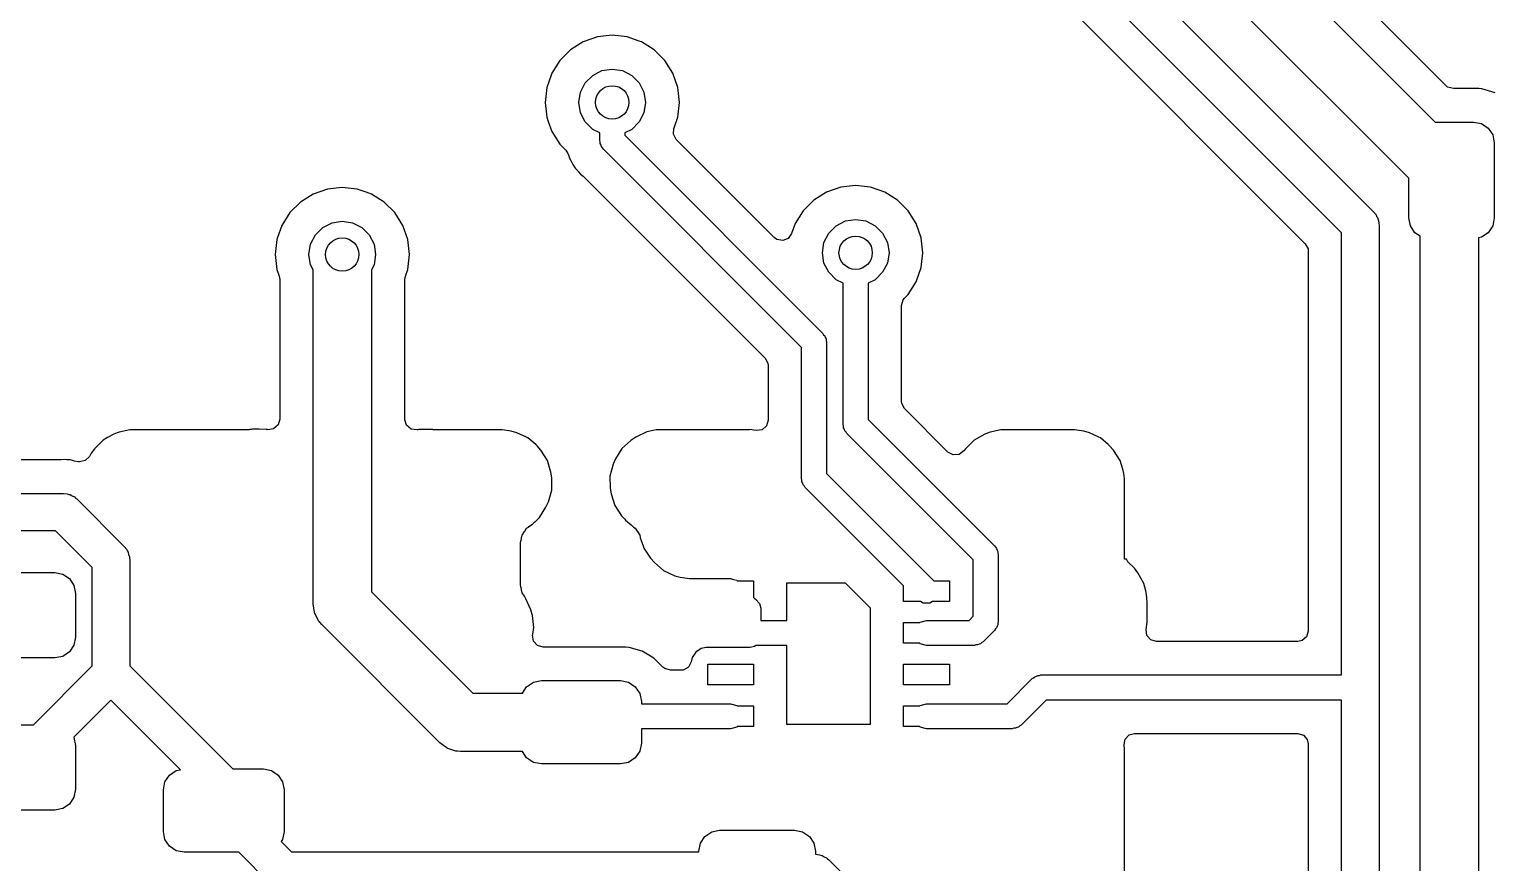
# Model space of a CAD drawing. Extents: x 0.23 to 2.97, y 0.23 to 2.17.
# Drawn here: x 1.925 to 2.617, y 1.387 to 1.78 of the extents above; entities that cross this region are included whole.
import ezdxf

# ---------------------------------------------------------------- set-up
doc = ezdxf.new("R2010")
doc.units = 0
doc.header["$MEASUREMENT"] = 0
doc.layers.add('BLACK', color=7, linetype='CONTINUOUS')

msp = doc.modelspace()

# ---------------------------------------------------------------- linework, layer by layer
at = {"layer": 'BLACK', "linetype": 'CONTINUOUS'}
for p, q in [((2.42522, 1.90067), (2.58933, 1.73656)), ((2.5769, 1.71002), (2.40977, 1.87715)), ((2.59019, 1.758), (2.51669, 1.8315)), ((2.42905, 1.82534), (2.56026, 1.69412)), ((2.54514, 1.68419), (2.41911, 1.81022)), ((2.41404, 1.793), (2.52792, 1.67911)), ((2.18678, 1.77443), (2.18077, 1.77065)), ((2.19349, 1.77678), (2.18678, 1.77443)), ((2.18678, 1.77443), (2.18678, 1.77443)), ((2.20054, 1.77757), (2.19349, 1.77678)), ((2.19349, 1.77678), (2.19349, 1.77678)), ((2.19349, 1.77678), (2.19349, 1.77678)), ((2.2076, 1.77678), (2.20054, 1.77757)), ((2.21321, 1.77482), (2.2076, 1.77678)), ((2.2143, 1.77443), (2.21321, 1.77482)), ((2.22032, 1.77065), (2.2143, 1.77443)), ((2.2143, 1.77443), (2.2143, 1.77443)), ((2.17575, 1.76563), (2.17197, 1.75962)), ((2.18077, 1.77065), (2.17575, 1.76563)), ((2.17575, 1.76563), (2.17575, 1.76563)), ((2.18077, 1.77065), (2.18077, 1.77065)), ((2.22534, 1.76563), (2.22032, 1.77065)), ((2.22032, 1.77065), (2.22032, 1.77065)), ((2.22912, 1.75962), (2.22534, 1.76563)), ((2.22534, 1.76563), (2.22534, 1.76563)), ((2.17197, 1.75962), (2.17036, 1.75501)), ((2.17197, 1.75962), (2.17197, 1.75962)), ((2.1878, 1.75511), (2.19129, 1.7586)), ((2.19129, 1.7586), (2.19568, 1.76084)), ((2.19568, 1.76084), (2.20054, 1.76161)), ((2.20054, 1.76161), (2.20541, 1.76084)), ((2.20541, 1.76084), (2.2098, 1.7586)), ((2.2098, 1.7586), (2.21328, 1.75511)), ((2.23146, 1.75292), (2.22912, 1.75962)), ((2.22912, 1.75962), (2.22912, 1.75962)), ((2.22912, 1.75962), (2.22912, 1.75962)), ((2.16962, 1.75292), (2.16883, 1.74586)), ((2.17036, 1.75501), (2.16962, 1.75292)), ((2.18557, 1.75072), (2.1878, 1.75511)), ((2.21328, 1.75511), (2.21552, 1.75072)), ((2.23226, 1.74586), (2.23146, 1.75292)), ((2.59441, 1.75378), (2.59019, 1.758)), ((2.59523, 1.75311), (2.59441, 1.75378)), ((2.59792, 1.75233), (2.59523, 1.75311)), ((2.61, 1.75233), (2.59792, 1.75233)), ((2.61145, 1.75221), (2.61, 1.75233)), ((2.61, 1.75233), (2.61, 1.75233)), ((2.61766, 1.75041), (2.61145, 1.75221)), ((2.16883, 1.74586), (2.16962, 1.7388)), ((2.1848, 1.74586), (2.18557, 1.75072)), ((2.18557, 1.74099), (2.1848, 1.74586)), ((2.21552, 1.75072), (2.21629, 1.74586)), ((2.21629, 1.74586), (2.21552, 1.74099)), ((2.23146, 1.7388), (2.23226, 1.74586)), ((2.16962, 1.7388), (2.17031, 1.73684)), ((2.1878, 1.7366), (2.18557, 1.74099)), ((2.21552, 1.74099), (2.21328, 1.7366)), ((2.2299, 1.73432), (2.23146, 1.7388)), ((2.17031, 1.73684), (2.17197, 1.7321)), ((2.17197, 1.7321), (2.17197, 1.7321)), ((2.17197, 1.7321), (2.17575, 1.72608)), ((2.19129, 1.73312), (2.1878, 1.7366)), ((2.19464, 1.73141), (2.19129, 1.73312)), ((2.19464, 1.72791), (2.19464, 1.73141)), ((2.2098, 1.73312), (2.20645, 1.73141)), ((2.20645, 1.73141), (2.20645, 1.73036)), ((2.21328, 1.7366), (2.2098, 1.73312)), ((2.22944, 1.73079), (2.2296, 1.73348)), ((2.2296, 1.73348), (2.2299, 1.73432)), ((2.58933, 1.73656), (2.60741, 1.73656)), ((2.60741, 1.73656), (2.61118, 1.73581)), ((2.61118, 1.73581), (2.61437, 1.73368)), ((2.61437, 1.73368), (2.6165, 1.73048)), ((2.17575, 1.72608), (2.17575, 1.72608)), ((2.17575, 1.72608), (2.17575, 1.72608)), ((2.17575, 1.72608), (2.17855, 1.72328)), ((2.19484, 1.72716), (2.19464, 1.72791)), ((2.19484, 1.72639), (2.19484, 1.72716)), ((2.19523, 1.72571), (2.19484, 1.72639)), ((2.19543, 1.72496), (2.19523, 1.72571)), ((2.19598, 1.72441), (2.19543, 1.72496)), ((2.19637, 1.72374), (2.19598, 1.72441)), ((2.20645, 1.73036), (2.30003, 1.63678)), ((2.23078, 1.72833), (2.22944, 1.73079)), ((2.25568, 1.70343), (2.23078, 1.72833)), ((2.6165, 1.73048), (2.61725, 1.72672)), ((2.61725, 1.72672), (2.61725, 1.69128)), ((2.17855, 1.72328), (2.17959, 1.72175)), ((2.17959, 1.72175), (2.17976, 1.72137)), ((2.17976, 1.72137), (2.18003, 1.72057)), ((2.18003, 1.72057), (2.18019, 1.71989)), ((2.18019, 1.71989), (2.18019, 1.71989)), ((2.18019, 1.71989), (2.18104, 1.71837)), ((2.18104, 1.71837), (2.18116, 1.71814)), ((2.18116, 1.71814), (2.18185, 1.71655)), ((2.28995, 1.63015), (2.19637, 1.72374)), ((2.18185, 1.71655), (2.18185, 1.71655)), ((2.18185, 1.71655), (2.18229, 1.71601)), ((2.18229, 1.71601), (2.18277, 1.71531)), ((2.18277, 1.71531), (2.18311, 1.7147)), ((2.18311, 1.7147), (2.18434, 1.71346)), ((2.18434, 1.71346), (2.18451, 1.71328)), ((2.18451, 1.71328), (2.18561, 1.71193)), ((2.18561, 1.71193), (2.18561, 1.71193)), ((2.18561, 1.71193), (2.18618, 1.71152)), ((2.18618, 1.71152), (2.18683, 1.71098)), ((2.18683, 1.71098), (2.23021, 1.66759)), ((2.06594, 1.70492), (2.05924, 1.70257)), ((2.073, 1.70572), (2.06594, 1.70492)), ((2.06594, 1.70492), (2.06594, 1.70492)), ((2.06594, 1.70492), (2.06594, 1.70492)), ((2.08006, 1.70492), (2.073, 1.70572)), ((2.08431, 1.70343), (2.08006, 1.70492)), ((2.08676, 1.70257), (2.08431, 1.70343)), ((2.27711, 1.68199), (2.25568, 1.70343)), ((2.30178, 1.70343), (2.29577, 1.69965)), ((2.30849, 1.70578), (2.30178, 1.70343)), ((2.30178, 1.70343), (2.30178, 1.70343)), ((2.31554, 1.70657), (2.30849, 1.70578)), ((2.30849, 1.70578), (2.30849, 1.70578)), ((2.30849, 1.70578), (2.30849, 1.70578)), ((2.3226, 1.70578), (2.31554, 1.70657)), ((2.3293, 1.70343), (2.3226, 1.70578)), ((2.33532, 1.69965), (2.3293, 1.70343)), ((2.3293, 1.70343), (2.3293, 1.70343)), ((2.5769, 1.69128), (2.5769, 1.71002)), ((2.05323, 1.6988), (2.0482, 1.69377)), ((2.05924, 1.70257), (2.05323, 1.6988)), ((2.05323, 1.6988), (2.05323, 1.6988)), ((2.05924, 1.70257), (2.05924, 1.70257)), ((2.09277, 1.6988), (2.08676, 1.70257)), ((2.08676, 1.70257), (2.08676, 1.70257)), ((2.0978, 1.69377), (2.09277, 1.6988)), ((2.09277, 1.6988), (2.09277, 1.6988)), ((2.29577, 1.69965), (2.29075, 1.69463)), ((2.29577, 1.69965), (2.29577, 1.69965)), ((2.34034, 1.69463), (2.33532, 1.69965)), ((2.33532, 1.69965), (2.33532, 1.69965)), ((2.0482, 1.69377), (2.04443, 1.68776)), ((2.0482, 1.69377), (2.0482, 1.69377)), ((2.06813, 1.68898), (2.073, 1.68975)), ((2.073, 1.68975), (2.07787, 1.68898)), ((2.10157, 1.68776), (2.0978, 1.69377)), ((2.0978, 1.69377), (2.0978, 1.69377)), ((2.29075, 1.69463), (2.28697, 1.68862)), ((2.29075, 1.69463), (2.29075, 1.69463)), ((2.30629, 1.6876), (2.31068, 1.68984)), ((2.31068, 1.68984), (2.31554, 1.69061)), ((2.31554, 1.69061), (2.32041, 1.68984)), ((2.32041, 1.68984), (2.3248, 1.6876)), ((2.34412, 1.68862), (2.34034, 1.69463)), ((2.34034, 1.69463), (2.34034, 1.69463)), ((2.56026, 1.69412), (2.56143, 1.69268)), ((2.56143, 1.69268), (2.56168, 1.69203)), ((2.56168, 1.69203), (2.56209, 1.69146)), ((2.56209, 1.69146), (2.56233, 1.69033)), ((2.56233, 1.69033), (2.56275, 1.68924)), ((2.57765, 1.68752), (2.5769, 1.69128)), ((2.61725, 1.69128), (2.6165, 1.68752)), ((2.04443, 1.68776), (2.04241, 1.68199)), ((2.04443, 1.68776), (2.04443, 1.68776)), ((2.05802, 1.67887), (2.06026, 1.68326)), ((2.06026, 1.68326), (2.06374, 1.68674)), ((2.06374, 1.68674), (2.06813, 1.68898)), ((2.07787, 1.68898), (2.08226, 1.68674)), ((2.08226, 1.68674), (2.08574, 1.68326)), ((2.08574, 1.68326), (2.08798, 1.67887)), ((2.10392, 1.68106), (2.10157, 1.68776)), ((2.10157, 1.68776), (2.10157, 1.68776)), ((2.10157, 1.68776), (2.10157, 1.68776)), ((2.2853, 1.68386), (2.28368, 1.68159)), ((2.28697, 1.68862), (2.2853, 1.68386)), ((2.28697, 1.68862), (2.28697, 1.68862)), ((2.30057, 1.67972), (2.3028, 1.68411)), ((2.3028, 1.68411), (2.30629, 1.6876)), ((2.3248, 1.6876), (2.32828, 1.68411)), ((2.32828, 1.68411), (2.33052, 1.67972)), ((2.34646, 1.68192), (2.34412, 1.68862)), ((2.34412, 1.68862), (2.34412, 1.68862)), ((2.34412, 1.68862), (2.34412, 1.68862)), ((2.54514, 1.47544), (2.54514, 1.68419)), ((2.56275, 1.68924), (2.56271, 1.68854)), ((2.56271, 1.68854), (2.56286, 1.68786)), ((2.56286, 1.68786), (2.56286, 1.46954)), ((2.57978, 1.68432), (2.57765, 1.68752)), ((2.58222, 1.68269), (2.57978, 1.68432)), ((2.58222, 1.361), (2.58222, 1.68269)), ((2.61437, 1.68432), (2.61118, 1.68219)), ((2.6165, 1.68752), (2.61437, 1.68432)), ((2.04208, 1.68106), (2.04128, 1.674)), ((2.04241, 1.68199), (2.04208, 1.68106)), ((2.05725, 1.674), (2.05802, 1.67887)), ((2.08798, 1.67887), (2.08875, 1.674)), ((2.10472, 1.674), (2.10392, 1.68106)), ((2.27833, 1.6811), (2.27711, 1.68199)), ((2.28108, 1.68056), (2.27833, 1.6811)), ((2.28368, 1.68159), (2.28108, 1.68056)), ((2.2998, 1.67486), (2.30057, 1.67972)), ((2.33052, 1.67972), (2.33129, 1.67486)), ((2.34726, 1.67486), (2.34646, 1.68192)), ((2.52792, 1.67911), (2.52926, 1.67666)), ((2.52926, 1.67666), (2.52937, 1.6756)), ((2.52937, 1.6756), (2.52937, 1.49617)), ((2.61118, 1.68219), (2.60978, 1.68191)), ((2.60978, 1.68191), (2.60978, 1.361)), ((2.04128, 1.674), (2.04208, 1.66694)), ((2.05802, 1.66913), (2.05725, 1.674)), ((2.05922, 1.66678), (2.05802, 1.66913)), ((2.08798, 1.66913), (2.08678, 1.66678)), ((2.08875, 1.674), (2.08798, 1.66913)), ((2.10392, 1.66694), (2.10472, 1.674)), ((2.30057, 1.66999), (2.2998, 1.67486)), ((2.3028, 1.6656), (2.30057, 1.66999)), ((2.33052, 1.66999), (2.32828, 1.6656)), ((2.33129, 1.67486), (2.33052, 1.66999)), ((2.34646, 1.6678), (2.34726, 1.67486)), ((2.04208, 1.66694), (2.04208, 1.66694)), ((2.04208, 1.66694), (2.04317, 1.66382)), ((2.04317, 1.66382), (2.04345, 1.66218)), ((2.04345, 1.66218), (2.04345, 1.59619)), ((2.05922, 1.509), (2.05922, 1.66678)), ((2.08678, 1.66678), (2.08678, 1.51471)), ((2.10255, 1.66218), (2.10283, 1.66382)), ((2.10255, 1.5961), (2.10255, 1.66218)), ((2.10283, 1.66382), (2.10392, 1.66694)), ((2.23021, 1.66759), (2.27273, 1.62508)), ((2.30629, 1.66212), (2.3028, 1.6656)), ((2.30964, 1.66041), (2.30629, 1.66212)), ((2.3248, 1.66212), (2.32145, 1.66041)), ((2.32828, 1.6656), (2.3248, 1.66212)), ((2.34412, 1.6611), (2.34646, 1.6678)), ((2.30964, 1.5937), (2.30964, 1.66041)), ((2.32145, 1.66041), (2.32145, 1.59614)), ((2.33867, 1.65341), (2.34034, 1.65508)), ((2.34034, 1.65508), (2.34412, 1.6611)), ((2.33722, 1.64991), (2.338, 1.65259)), ((2.33722, 1.60473), (2.33722, 1.64991)), ((2.338, 1.65259), (2.33867, 1.65341)), ((2.30003, 1.63678), (2.30042, 1.6361)), ((2.30042, 1.6361), (2.30097, 1.63555)), ((2.30097, 1.63555), (2.30117, 1.6348)), ((2.30117, 1.6348), (2.30156, 1.63413)), ((2.30156, 1.63413), (2.30156, 1.63335)), ((2.28995, 1.56817), (2.28995, 1.63015)), ((2.30156, 1.63335), (2.30176, 1.6326)), ((2.30176, 1.6326), (2.30176, 1.57062)), ((2.27273, 1.62508), (2.27407, 1.62262)), ((2.27407, 1.62262), (2.27419, 1.62157)), ((2.27419, 1.62157), (2.27419, 1.59581)), ((2.33733, 1.60367), (2.33722, 1.60473)), ((2.33867, 1.60122), (2.33733, 1.60367)), ((2.35915, 1.58074), (2.33867, 1.60122)), ((2.04267, 1.59351), (2.04055, 1.59168)), ((2.04345, 1.59619), (2.04267, 1.59351)), ((2.10255, 1.59601), (2.10255, 1.5961)), ((2.10338, 1.59334), (2.10255, 1.59601)), ((2.10553, 1.59155), (2.10338, 1.59334)), ((2.2734, 1.59312), (2.27129, 1.59129)), ((2.27419, 1.59581), (2.2734, 1.59312)), ((2.30984, 1.59295), (2.30964, 1.5937)), ((2.30984, 1.59217), (2.30984, 1.59295)), ((2.32145, 1.59614), (2.38118, 1.53642)), ((1.96, 1.58639), (1.95593, 1.58232)), ((1.9621, 1.58753), (1.96, 1.58639)), ((1.96, 1.58639), (1.96, 1.58639)), ((1.96, 1.58639), (1.96, 1.58639)), ((1.96, 1.58639), (1.96, 1.58639)), ((1.96505, 1.58915), (1.9621, 1.58753)), ((1.96659, 1.58972), (1.96505, 1.58915)), ((1.96505, 1.58915), (1.96505, 1.58915)), ((1.96763, 1.59011), (1.96659, 1.58972)), ((1.97264, 1.5912), (1.96763, 1.59011)), ((1.96763, 1.59011), (1.96763, 1.59011)), ((1.96763, 1.59011), (1.96763, 1.59011)), ((2.02913, 1.5912), (1.97264, 1.5912)), ((2.02983, 1.59139), (2.02913, 1.59139)), ((2.02913, 1.59139), (2.02913, 1.5912)), ((2.0301, 1.59141), (2.02983, 1.59139)), ((2.03057, 1.59146), (2.0301, 1.59141)), ((2.03158, 1.59157), (2.03057, 1.59146)), ((2.03274, 1.59153), (2.03158, 1.59157)), ((2.03158, 1.59157), (2.03158, 1.59157)), ((2.03158, 1.59157), (2.03158, 1.59157)), ((2.03158, 1.59157), (2.03158, 1.59157)), ((2.03371, 1.59159), (2.03274, 1.59153)), ((2.03373, 1.59159), (2.03371, 1.59159)), ((2.03703, 1.59142), (2.03373, 1.59159)), ((2.03714, 1.5914), (2.03703, 1.59142)), ((2.03761, 1.59131), (2.03714, 1.5914)), ((2.03779, 1.59128), (2.03761, 1.59131)), ((2.04055, 1.59168), (2.03779, 1.59128)), ((2.1083, 1.5912), (2.10553, 1.59155)), ((2.10851, 1.59123), (2.1083, 1.5912)), ((2.10897, 1.59131), (2.10851, 1.59123)), ((2.11436, 1.59145), (2.10897, 1.59131)), ((2.11456, 1.59143), (2.11436, 1.59145)), ((2.11478, 1.59141), (2.11456, 1.59143)), ((2.11505, 1.59139), (2.11478, 1.59141)), ((2.11575, 1.59139), (2.11505, 1.59139)), ((2.11575, 1.5912), (2.11575, 1.59139)), ((2.14851, 1.5912), (2.11575, 1.5912)), ((2.15283, 1.59057), (2.14851, 1.5912)), ((2.15284, 1.59057), (2.15283, 1.59057)), ((2.15547, 1.5898), (2.15284, 1.59057)), ((2.15284, 1.59057), (2.15284, 1.59057)), ((2.15995, 1.58776), (2.15547, 1.5898)), ((2.16071, 1.58741), (2.15995, 1.58776)), ((2.1644, 1.58421), (2.16071, 1.58741)), ((2.20935, 1.58623), (2.20507, 1.58238)), ((2.21164, 1.58776), (2.20935, 1.58623)), ((2.20935, 1.58623), (2.20935, 1.58623)), ((2.21683, 1.59024), (2.21164, 1.58776)), ((2.21982, 1.59094), (2.21683, 1.59024)), ((2.22128, 1.59116), (2.21982, 1.59094)), ((2.21982, 1.59094), (2.21982, 1.59094)), ((2.22176, 1.5912), (2.22128, 1.59116)), ((2.22128, 1.59116), (2.22128, 1.59116)), ((2.26535, 1.5912), (2.22176, 1.5912)), ((2.26852, 1.5909), (2.26535, 1.59135)), ((2.26535, 1.59135), (2.26535, 1.5912)), ((2.27129, 1.59129), (2.26852, 1.5909)), ((2.31023, 1.5915), (2.30984, 1.59217)), ((2.31043, 1.59074), (2.31023, 1.5915)), ((2.31098, 1.59019), (2.31043, 1.59074)), ((2.31137, 1.58952), (2.31098, 1.59019)), ((2.37109, 1.52979), (2.31137, 1.58952)), ((2.37147, 1.58639), (2.3674, 1.58232)), ((2.37652, 1.58915), (2.37147, 1.58639)), ((2.3791, 1.59011), (2.37652, 1.58915)), ((2.38411, 1.5912), (2.3791, 1.59011)), ((2.41899, 1.5912), (2.38411, 1.5912)), ((2.42331, 1.59057), (2.41899, 1.5912)), ((2.42595, 1.5898), (2.42331, 1.59057)), ((2.42331, 1.59057), (2.42331, 1.59057)), ((2.42331, 1.59057), (2.42331, 1.59057)), ((2.43043, 1.58776), (2.42595, 1.5898)), ((2.43119, 1.58741), (2.43043, 1.58776)), ((2.43488, 1.58421), (2.43119, 1.58741)), ((1.9535, 1.57868), (1.95152, 1.5767)), ((1.95428, 1.58012), (1.9535, 1.57868)), ((1.95593, 1.58232), (1.95428, 1.58012)), ((2.16506, 1.58364), (2.1644, 1.58421)), ((2.16686, 1.58156), (2.16506, 1.58364)), ((2.16997, 1.57672), (2.16686, 1.58156)), ((2.16686, 1.58156), (2.16686, 1.58156)), ((2.16686, 1.58156), (2.16686, 1.58156)), ((2.16686, 1.58156), (2.16686, 1.58156)), ((2.20507, 1.58238), (2.20205, 1.57748)), ((2.3616, 1.57941), (2.35915, 1.58074)), ((2.36439, 1.5796), (2.3616, 1.57941)), ((2.36663, 1.58128), (2.36439, 1.5796)), ((2.3674, 1.58232), (2.36663, 1.58128)), ((2.3674, 1.58232), (2.3674, 1.58232)), ((2.43554, 1.58364), (2.43488, 1.58421)), ((2.43734, 1.58156), (2.43554, 1.58364)), ((2.44045, 1.57672), (2.43734, 1.58156)), ((2.43734, 1.58156), (2.43734, 1.58156)), ((2.43734, 1.58156), (2.43734, 1.58156)), ((2.43734, 1.58156), (2.43734, 1.58156)), ((1.93996, 1.57698), (1.02822, 1.57698)), ((1.94019, 1.57699), (1.93996, 1.57698)), ((1.94202, 1.57716), (1.94019, 1.57699)), ((1.94279, 1.57704), (1.94202, 1.57716)), ((1.94202, 1.57716), (1.94202, 1.57716)), ((1.94356, 1.57698), (1.94279, 1.57704)), ((1.94435, 1.57698), (1.94356, 1.57698)), ((1.94612, 1.57652), (1.94435, 1.57698)), ((1.94435, 1.57698), (1.94435, 1.57698)), ((1.94635, 1.57648), (1.94612, 1.57652)), ((1.94837, 1.57616), (1.94635, 1.57648)), ((1.94879, 1.57611), (1.94837, 1.57616)), ((1.95152, 1.5767), (1.94879, 1.57611)), ((2.17159, 1.5712), (2.16997, 1.57672)), ((2.20095, 1.57496), (2.19944, 1.56941)), ((2.20205, 1.57748), (2.20095, 1.57496)), ((2.20095, 1.57496), (2.20095, 1.57496)), ((2.44181, 1.57262), (2.44045, 1.57672)), ((2.44225, 1.57059), (2.44181, 1.57262)), ((2.17198, 1.56848), (2.17159, 1.5712)), ((2.17198, 1.56272), (2.17198, 1.56848)), ((2.19944, 1.56941), (2.19944, 1.56941)), ((2.19944, 1.56941), (2.19954, 1.56365)), ((2.29015, 1.56742), (2.28995, 1.56817)), ((2.29015, 1.56664), (2.29015, 1.56742)), ((2.29054, 1.56597), (2.29015, 1.56664)), ((2.29074, 1.56522), (2.29054, 1.56597)), ((2.29129, 1.56467), (2.29074, 1.56522)), ((2.30176, 1.57062), (2.35243, 1.51995)), ((2.44252, 1.56813), (2.44225, 1.57059)), ((2.44252, 1.53017), (2.44252, 1.56813)), ((1.02495, 1.56121), (1.94124, 1.56121)), ((1.94124, 1.56121), (1.94308, 1.56102)), ((1.94308, 1.56102), (1.94372, 1.56073)), ((1.94372, 1.56073), (1.94441, 1.56062)), ((1.94441, 1.56062), (1.94538, 1.55999)), ((1.94538, 1.55999), (1.94644, 1.55952)), ((1.94644, 1.55952), (1.94691, 1.559)), ((1.94691, 1.559), (1.9475, 1.55862)), ((1.9475, 1.55862), (1.96996, 1.53615)), ((2.17036, 1.5572), (2.17198, 1.56272)), ((2.19954, 1.56365), (2.19954, 1.56365)), ((2.19954, 1.56365), (2.19998, 1.56094)), ((2.19998, 1.56094), (2.19998, 1.56094)), ((2.19998, 1.56094), (2.20171, 1.55545)), ((2.29168, 1.564), (2.29129, 1.56467)), ((2.33817, 1.51751), (2.29168, 1.564)), ((2.16611, 1.54986), (2.16922, 1.5547)), ((2.16922, 1.5547), (2.17036, 1.5572)), ((2.17036, 1.5572), (2.17036, 1.5572)), ((2.20171, 1.55545), (2.2032, 1.55322)), ((2.2032, 1.55322), (2.20491, 1.55067)), ((2.15916, 1.54334), (2.16008, 1.54471)), ((2.16008, 1.54471), (2.16092, 1.54527)), ((2.16092, 1.54527), (2.16102, 1.54537)), ((2.16102, 1.54537), (2.16161, 1.54588)), ((2.16161, 1.54588), (2.1628, 1.54674)), ((2.1628, 1.54674), (2.16334, 1.5472)), ((2.16334, 1.5472), (2.16393, 1.5477)), ((2.16393, 1.5477), (2.16404, 1.54781)), ((2.16393, 1.5477), (2.16393, 1.5477)), ((2.16404, 1.54781), (2.16611, 1.54986)), ((2.20491, 1.55067), (2.20629, 1.54913)), ((2.20629, 1.54913), (2.20675, 1.54862)), ((2.20675, 1.54862), (2.20946, 1.54636)), ((2.20946, 1.54636), (2.20962, 1.54621)), ((2.20962, 1.54621), (2.21056, 1.54527)), ((2.21056, 1.54527), (2.2114, 1.54471)), ((2.2114, 1.54471), (2.21232, 1.54333)), ((1.93757, 1.5435), (1.10395, 1.5435)), ((1.95484, 1.52622), (1.93757, 1.5435)), ((2.1572, 1.53775), (2.1574, 1.53879)), ((2.1572, 1.51806), (2.1572, 1.53775)), ((2.1574, 1.53879), (2.15741, 1.53883)), ((2.15741, 1.53883), (2.15743, 1.53903)), ((2.15743, 1.53903), (2.15765, 1.54009)), ((2.15765, 1.54009), (2.15768, 1.54016)), ((2.15768, 1.54016), (2.15795, 1.54151)), ((2.15795, 1.54151), (2.15903, 1.54314)), ((2.15903, 1.54314), (2.15912, 1.54328)), ((2.15912, 1.54328), (2.15916, 1.54334)), ((2.21232, 1.54333), (2.21236, 1.54328)), ((2.21236, 1.54328), (2.21245, 1.54314)), ((2.21245, 1.54314), (2.21353, 1.54151)), ((2.21353, 1.54151), (2.2138, 1.54016)), ((2.2138, 1.54016), (2.21462, 1.53768)), ((2.21462, 1.53768), (2.21481, 1.53717)), ((2.21481, 1.53717), (2.2151, 1.53642)), ((1.96996, 1.53615), (1.97113, 1.53471)), ((1.97113, 1.53471), (1.97138, 1.53406)), ((1.97138, 1.53406), (1.97179, 1.53349)), ((1.97179, 1.53349), (1.97203, 1.53236)), ((1.97203, 1.53236), (1.97245, 1.53128)), ((1.97245, 1.53128), (1.97241, 1.53058)), ((1.97241, 1.53058), (1.97256, 1.52989)), ((2.2151, 1.53642), (2.21553, 1.53541)), ((2.21553, 1.53541), (2.21864, 1.53057)), ((2.21864, 1.53057), (2.21864, 1.53057)), ((2.21864, 1.53057), (2.22044, 1.52849)), ((2.38118, 1.53642), (2.38156, 1.53574)), ((2.38156, 1.53574), (2.38211, 1.53519)), ((2.38211, 1.53519), (2.38232, 1.53444)), ((2.38232, 1.53444), (2.3827, 1.53377)), ((2.3827, 1.53377), (2.3827, 1.53299)), ((2.3827, 1.53299), (2.38291, 1.53224)), ((2.38291, 1.53224), (2.38291, 1.50071)), ((2.44349, 1.53017), (2.44252, 1.53017)), ((2.44417, 1.52893), (2.44349, 1.53017)), ((1.90169, 1.52383), (1.93713, 1.52383)), ((1.93713, 1.52383), (1.94089, 1.52308)), ((1.95484, 1.47976), (1.95484, 1.52622)), ((1.97256, 1.52989), (1.97256, 1.47976)), ((2.22044, 1.52849), (2.22044, 1.52849)), ((2.22044, 1.52849), (2.22044, 1.52849)), ((2.22044, 1.52849), (2.22479, 1.52472)), ((2.22479, 1.52472), (2.23003, 1.52233)), ((2.37109, 1.50315), (2.37109, 1.52979)), ((2.44723, 1.52587), (2.44417, 1.52893)), ((2.44809, 1.52472), (2.44723, 1.52587)), ((2.44723, 1.52587), (2.44723, 1.52587)), ((2.44888, 1.52367), (2.44809, 1.52472)), ((2.45163, 1.51862), (2.44888, 1.52367)), ((1.94089, 1.52308), (1.94409, 1.52094)), ((1.94409, 1.52094), (1.94622, 1.51775)), ((1.94622, 1.51775), (1.94697, 1.51398)), ((2.1574, 1.51702), (2.1572, 1.51806)), ((2.15741, 1.51698), (2.1574, 1.51702)), ((2.15743, 1.51678), (2.15741, 1.51698)), ((2.15765, 1.51572), (2.15743, 1.51678)), ((2.23003, 1.52233), (2.23267, 1.52156)), ((2.23267, 1.52156), (2.23267, 1.52156)), ((2.23267, 1.52156), (2.23699, 1.52094)), ((2.23699, 1.52094), (2.25648, 1.52094)), ((2.25648, 1.52094), (2.25779, 1.52059)), ((2.25779, 1.52059), (2.25781, 1.52058)), ((2.25781, 1.52058), (2.25799, 1.52054)), ((2.25799, 1.52054), (2.25803, 1.52052)), ((2.25803, 1.52052), (2.25943, 1.52015)), ((2.25943, 1.52015), (2.25963, 1.51995)), ((2.25963, 1.51995), (2.26731, 1.51995)), ((2.26731, 1.51995), (2.26731, 1.51196)), ((2.28306, 1.50125), (2.28306, 1.51897)), ((2.28306, 1.51897), (2.31061, 1.51897)), ((2.31061, 1.51897), (2.32243, 1.50716)), ((2.33817, 1.51011), (2.33817, 1.51751)), ((2.35243, 1.51995), (2.35983, 1.51995)), ((2.35983, 1.51995), (2.35983, 1.51011)), ((2.45259, 1.51514), (2.45163, 1.51862)), ((1.94697, 1.51398), (1.94697, 1.49331)), ((2.08678, 1.51471), (2.13461, 1.46688)), ((2.15768, 1.51565), (2.15765, 1.51572)), ((2.15795, 1.5143), (2.15768, 1.51565)), ((2.15903, 1.51267), (2.15795, 1.5143)), ((2.15978, 1.51147), (2.15903, 1.51267)), ((2.16207, 1.50619), (2.15978, 1.51147)), ((2.15978, 1.51147), (2.15978, 1.51147)), ((2.15978, 1.51147), (2.15978, 1.51147)), ((2.26731, 1.51196), (2.26797, 1.51144)), ((2.26797, 1.51144), (2.26798, 1.51143)), ((2.26798, 1.51143), (2.26809, 1.51135)), ((2.26809, 1.51135), (2.26809, 1.51135)), ((2.26809, 1.51135), (2.26809, 1.51135)), ((2.26809, 1.51135), (2.26822, 1.51128)), ((2.26822, 1.51128), (2.2683, 1.51118)), ((2.2683, 1.51118), (2.26835, 1.51115)), ((2.26835, 1.51115), (2.26835, 1.51114)), ((2.26835, 1.51114), (2.27016, 1.50926)), ((2.34612, 1.51011), (2.33817, 1.51011)), ((2.34747, 1.50933), (2.34612, 1.51011)), ((2.35053, 1.50933), (2.34747, 1.50933)), ((2.35188, 1.51011), (2.35053, 1.50933)), ((2.35983, 1.51011), (2.35188, 1.51011)), ((2.4529, 1.51344), (2.45259, 1.51514)), ((2.45322, 1.50985), (2.4529, 1.51344)), ((2.45322, 1.50035), (2.45322, 1.50985)), ((2.05955, 1.50704), (2.05922, 1.509)), ((2.05979, 1.50507), (2.05955, 1.50704)), ((2.05992, 1.50481), (2.05979, 1.50507)), ((2.05997, 1.50453), (2.05992, 1.50481)), ((2.06091, 1.50278), (2.05997, 1.50453)), ((2.06179, 1.50099), (2.06091, 1.50278)), ((2.16207, 1.50617), (2.16207, 1.50619)), ((2.16207, 1.50619), (2.16207, 1.50619)), ((2.16209, 1.50611), (2.16207, 1.50617)), ((2.1628, 1.50353), (2.16209, 1.50611)), ((2.16351, 1.49782), (2.1628, 1.50353)), ((2.27016, 1.50926), (2.27072, 1.50697)), ((2.27072, 1.50697), (2.27072, 1.50125)), ((2.32243, 1.50716), (2.32243, 1.45204)), ((2.36919, 1.50125), (2.37109, 1.50315)), ((2.06204, 1.50069), (2.06179, 1.50099)), ((2.06213, 1.50054), (2.06204, 1.50069)), ((2.06234, 1.50034), (2.06213, 1.50054)), ((2.06326, 1.49926), (2.06234, 1.50034)), ((2.11915, 1.44336), (2.06326, 1.49926)), ((2.16299, 1.49465), (2.16351, 1.49782)), ((2.27072, 1.50125), (2.28306, 1.50125)), ((2.33817, 1.49043), (2.33817, 1.50027)), ((2.33817, 1.50027), (2.34585, 1.50027)), ((2.34585, 1.50027), (2.34605, 1.50046)), ((2.34605, 1.50046), (2.349, 1.50125)), ((2.349, 1.50125), (2.36919, 1.50125)), ((2.38118, 1.49653), (2.37581, 1.49117)), ((2.38156, 1.49721), (2.38118, 1.49653)), ((2.38211, 1.49776), (2.38156, 1.49721)), ((2.38232, 1.49851), (2.38211, 1.49776)), ((2.3827, 1.49918), (2.38232, 1.49851)), ((2.38291, 1.50071), (2.3827, 1.49996)), ((2.3827, 1.49996), (2.3827, 1.49918)), ((2.45272, 1.49688), (2.45322, 1.50035)), ((2.45312, 1.49411), (2.45272, 1.49688)), ((2.52937, 1.49617), (2.52859, 1.49349)), ((1.94622, 1.48955), (1.94409, 1.48636)), ((1.94697, 1.49331), (1.94622, 1.48955)), ((2.16292, 1.49422), (2.16294, 1.49431)), ((2.16332, 1.49146), (2.16292, 1.49422)), ((2.16294, 1.49431), (2.16299, 1.49465)), ((2.16515, 1.48934), (2.16332, 1.49146)), ((2.16783, 1.48856), (2.16515, 1.48934)), ((2.20703, 1.48856), (2.16783, 1.48856)), ((2.20848, 1.48844), (2.20703, 1.48856)), ((2.20703, 1.48856), (2.20703, 1.48856)), ((2.26782, 1.48892), (2.26576, 1.48848)), ((2.26842, 1.48944), (2.26782, 1.48892)), ((2.28306, 1.48944), (2.26842, 1.48944)), ((2.28306, 1.45204), (2.28306, 1.48944)), ((2.34585, 1.49043), (2.33817, 1.49043)), ((2.34605, 1.49023), (2.34585, 1.49043)), ((2.349, 1.48944), (2.34605, 1.49023)), ((2.37164, 1.48944), (2.349, 1.48944)), ((2.37239, 1.48964), (2.37164, 1.48944)), ((2.37317, 1.48964), (2.37239, 1.48964)), ((2.37384, 1.49003), (2.37317, 1.48964)), ((2.37459, 1.49023), (2.37384, 1.49003)), ((2.37514, 1.49078), (2.37459, 1.49023)), ((2.37581, 1.49117), (2.37514, 1.49078)), ((2.45495, 1.492), (2.45312, 1.49411)), ((2.45763, 1.49121), (2.45495, 1.492)), ((2.52441, 1.49121), (2.45763, 1.49121)), ((2.52647, 1.49166), (2.52441, 1.49121)), ((2.52859, 1.49349), (2.52647, 1.49166)), ((1.93713, 1.48347), (1.90169, 1.48347)), ((1.94089, 1.48422), (1.93713, 1.48347)), ((1.94409, 1.48636), (1.94089, 1.48422)), ((2.21469, 1.48664), (2.20848, 1.48844)), ((2.22026, 1.48334), (2.21469, 1.48664)), ((2.2245, 1.4791), (2.22026, 1.48334)), ((2.22026, 1.48334), (2.22026, 1.48334)), ((2.23782, 1.48164), (2.23652, 1.47917)), ((2.23822, 1.48366), (2.23782, 1.48164)), ((2.23996, 1.48627), (2.23822, 1.48366)), ((2.23822, 1.48366), (2.23822, 1.48366)), ((2.24257, 1.48802), (2.23996, 1.48627)), ((2.24488, 1.48848), (2.24257, 1.48802)), ((2.24257, 1.48802), (2.24257, 1.48802)), ((2.26576, 1.48848), (2.24488, 1.48848)), ((1.92706, 1.45198), (1.95484, 1.47976)), ((1.97256, 1.47976), (2.02123, 1.43109)), ((2.22533, 1.47844), (2.2245, 1.4791)), ((2.22801, 1.47765), (2.22533, 1.47844)), ((2.23295, 1.47765), (2.22801, 1.47765)), ((2.23409, 1.47778), (2.23295, 1.47765)), ((2.23652, 1.47917), (2.23409, 1.47778)), ((2.24565, 1.47074), (2.24565, 1.48058)), ((2.24565, 1.48058), (2.26731, 1.48058)), ((2.26731, 1.48058), (2.26731, 1.47074)), ((2.33817, 1.47074), (2.33817, 1.48058)), ((2.33817, 1.48058), (2.35983, 1.48058)), ((2.35983, 1.48058), (2.35983, 1.47074)), ((2.40015, 1.47465), (2.4009, 1.47485)), ((2.4009, 1.47485), (2.40158, 1.47524)), ((2.40158, 1.47524), (2.40235, 1.47524)), ((2.40235, 1.47524), (2.4031, 1.47544)), ((2.4031, 1.47544), (2.54514, 1.47544)), ((2.15806, 1.46688), (2.16008, 1.4699)), ((2.16008, 1.4699), (2.16327, 1.47204)), ((2.16327, 1.47204), (2.16704, 1.47279)), ((2.16704, 1.47279), (2.20444, 1.47279)), ((2.20444, 1.47279), (2.20821, 1.47204)), ((2.20821, 1.47204), (2.2114, 1.4699)), ((2.2114, 1.4699), (2.21353, 1.46671)), ((2.26731, 1.47074), (2.24565, 1.47074)), ((2.35983, 1.47074), (2.33817, 1.47074)), ((2.3871, 1.46188), (2.39893, 1.47371)), ((2.39893, 1.47371), (2.3996, 1.4741)), ((2.3996, 1.4741), (2.40015, 1.47465)), ((2.56286, 1.46954), (2.56286, 1.3036)), ((1.9637, 1.46356), (1.94615, 1.44601)), ((1.99653, 1.43073), (1.9637, 1.46356)), ((2.13461, 1.46688), (2.15806, 1.46688)), ((2.21353, 1.46671), (2.21428, 1.46294)), ((2.21428, 1.46294), (2.21428, 1.46188)), ((2.21428, 1.46188), (2.25648, 1.46188)), ((2.25648, 1.46188), (2.25943, 1.46109)), ((2.25943, 1.46109), (2.25963, 1.4609)), ((2.25963, 1.4609), (2.26731, 1.4609)), ((2.26731, 1.4609), (2.26731, 1.45106)), ((2.33817, 1.45106), (2.33817, 1.4609)), ((2.33817, 1.4609), (2.34585, 1.4609)), ((2.34585, 1.4609), (2.34605, 1.46109)), ((2.34605, 1.46109), (2.349, 1.46188)), ((2.349, 1.46188), (2.3871, 1.46188)), ((2.40555, 1.46363), (2.39372, 1.4518)), ((2.54514, 1.46363), (2.40555, 1.46363)), ((2.54514, 1.29993), (2.54514, 1.46363)), ((1.90169, 1.45198), (1.92706, 1.45198)), ((2.25648, 1.45007), (2.21428, 1.45007)), ((2.21428, 1.45007), (2.21428, 1.44326)), ((2.25943, 1.45086), (2.25648, 1.45007)), ((2.25963, 1.45106), (2.25943, 1.45086)), ((2.26731, 1.45106), (2.25963, 1.45106)), ((2.32243, 1.45204), (2.28306, 1.45204)), ((2.34585, 1.45106), (2.33817, 1.45106)), ((2.34605, 1.45086), (2.34585, 1.45106)), ((2.349, 1.45007), (2.34605, 1.45086)), ((2.38954, 1.45007), (2.349, 1.45007)), ((2.39029, 1.45027), (2.38954, 1.45007)), ((2.39107, 1.45027), (2.39029, 1.45027)), ((2.39175, 1.45066), (2.39107, 1.45027)), ((2.3925, 1.45086), (2.39175, 1.45066)), ((2.39305, 1.45141), (2.3925, 1.45086)), ((2.39372, 1.4518), (2.39305, 1.45141)), ((2.44282, 1.44512), (2.44473, 1.44717)), ((2.44473, 1.44717), (2.44726, 1.44786)), ((2.44726, 1.44786), (2.52441, 1.44786)), ((2.52441, 1.44786), (2.5271, 1.44708)), ((2.5271, 1.44708), (2.52893, 1.44496)), ((1.94615, 1.44601), (1.94622, 1.4459)), ((1.94622, 1.4459), (1.94697, 1.44213)), ((1.94697, 1.44213), (1.94697, 1.42146)), ((2.12077, 1.4422), (2.11915, 1.44336)), ((2.12234, 1.44098), (2.12077, 1.4422)), ((2.12261, 1.44089), (2.12234, 1.44098)), ((2.12285, 1.44072), (2.12261, 1.44089)), ((2.12475, 1.44016), (2.12285, 1.44072)), ((2.12663, 1.43951), (2.12475, 1.44016)), ((2.21428, 1.44326), (2.21353, 1.43949)), ((2.44232, 1.44237), (2.44252, 1.44345)), ((2.44252, 1.44056), (2.44232, 1.44237)), ((2.44252, 1.44345), (2.44252, 1.44356)), ((2.44252, 1.44356), (2.44254, 1.44356)), ((2.44252, 1.30724), (2.44252, 1.44056)), ((2.44254, 1.44356), (2.44282, 1.44512)), ((2.52893, 1.44496), (2.52937, 1.4429)), ((2.52937, 1.4429), (2.52937, 1.3032)), ((2.12703, 1.43948), (2.12663, 1.43951)), ((2.12719, 1.43943), (2.12703, 1.43948)), ((2.12748, 1.43944), (2.12719, 1.43943)), ((2.1289, 1.43932), (2.12748, 1.43944)), ((2.15806, 1.43932), (2.1289, 1.43932)), ((2.16008, 1.4363), (2.15806, 1.43932)), ((2.16327, 1.43417), (2.16008, 1.4363)), ((2.16704, 1.43342), (2.16327, 1.43417)), ((2.20444, 1.43342), (2.16704, 1.43342)), ((2.20821, 1.43417), (2.20444, 1.43342)), ((2.2114, 1.4363), (2.20821, 1.43417)), ((2.21353, 1.43949), (2.2114, 1.4363)), ((1.98921, 1.42501), (1.99134, 1.4282)), ((1.99134, 1.4282), (1.99453, 1.43034)), ((1.99453, 1.43034), (1.99653, 1.43073)), ((2.02123, 1.43109), (2.0357, 1.43109)), ((2.0357, 1.43109), (2.03947, 1.43034)), ((2.03947, 1.43034), (2.04266, 1.4282)), ((2.04266, 1.4282), (2.04479, 1.42501)), ((1.94697, 1.42146), (1.94622, 1.4177)), ((1.98846, 1.42124), (1.98921, 1.42501)), ((1.98846, 1.40156), (1.98846, 1.42124)), ((2.04479, 1.42501), (2.04554, 1.42124)), ((2.04554, 1.42124), (2.04554, 1.40156)), ((1.94089, 1.41237), (1.93713, 1.41162)), ((1.94409, 1.4145), (1.94089, 1.41237)), ((1.94622, 1.4177), (1.94409, 1.4145)), ((1.93713, 1.41162), (1.90169, 1.41162)), ((1.98921, 1.39779), (1.98846, 1.40156)), ((2.04554, 1.40156), (2.04479, 1.39779)), ((2.24219, 1.39603), (2.24432, 1.39922)), ((2.24432, 1.39922), (2.24752, 1.40135)), ((2.24752, 1.40135), (2.25128, 1.4021)), ((2.25128, 1.4021), (2.28672, 1.4021)), ((2.28672, 1.4021), (2.29048, 1.40135)), ((2.29048, 1.40135), (2.29368, 1.39922)), ((2.29368, 1.39922), (2.29581, 1.39603)), ((1.99134, 1.3946), (1.98921, 1.39779)), ((1.99453, 1.39247), (1.99134, 1.3946)), ((1.9983, 1.39172), (1.99453, 1.39247)), ((2.02416, 1.39172), (1.9983, 1.39172)), ((2.03914, 1.37674), (2.02416, 1.39172)), ((2.04479, 1.39779), (2.04413, 1.3968)), ((2.04413, 1.3968), (2.04907, 1.39186)), ((2.04907, 1.39186), (2.24144, 1.39186)), ((2.24144, 1.39226), (2.24219, 1.39603)), ((2.24144, 1.39186), (2.24144, 1.39226)), ((2.29581, 1.39603), (2.29656, 1.39226)), ((2.29656, 1.39226), (2.29656, 1.39078)), ((2.29656, 1.39078), (2.2984, 1.39059)), ((2.2984, 1.39059), (2.29904, 1.3903)), ((2.29904, 1.3903), (2.29973, 1.3902)), ((2.29973, 1.3902), (2.30071, 1.38956)), ((2.30071, 1.38956), (2.30177, 1.38909)), ((2.30177, 1.38909), (2.30223, 1.38857)), ((2.30223, 1.38857), (2.30282, 1.38819)), ((2.30282, 1.38819), (2.42404, 1.26698))]:
    msp.add_line(p, q, dxfattribs=at)
at = {"layer": 'BLACK'}
for centre in [(2.20054, 1.74586), (2.31554, 1.67486), (2.073, 1.674)]:
    msp.add_circle(centre, 0.007874, dxfattribs=at)

doc.saveas('drawing.dxf')
